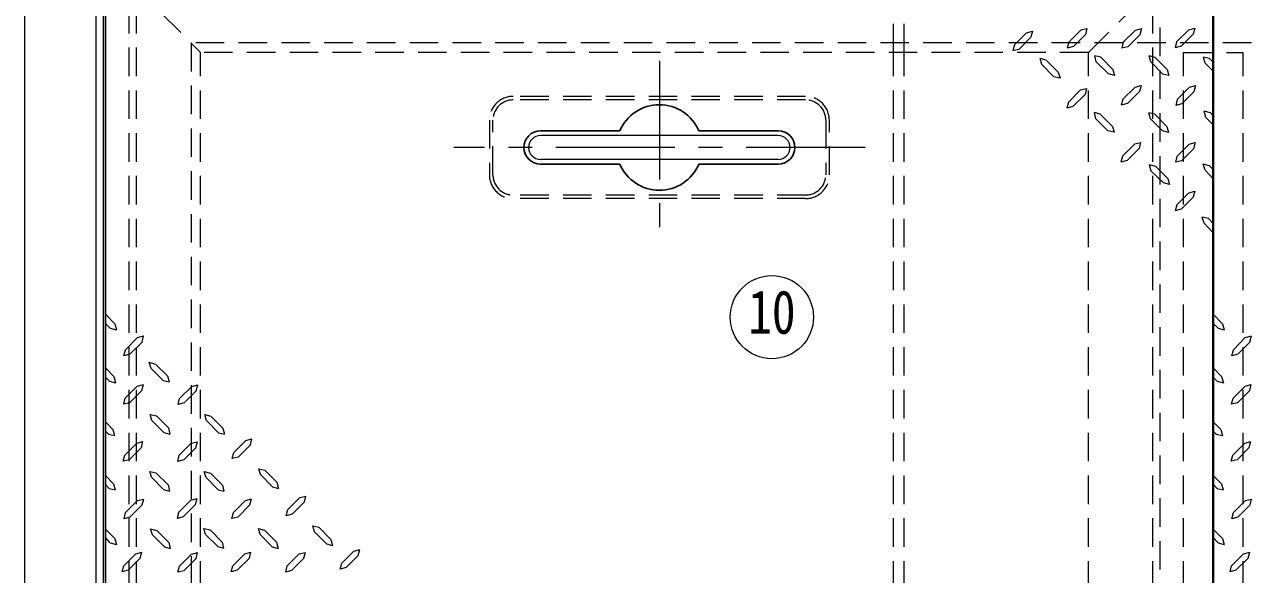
# Model space of a CAD drawing. Units: millimetres at full size, sheet at 1:10; details may follow other scales. Extents: x -2126 to 1924, y -1326 to 1484.
# Drawn here: x -1691 to -1174, y 979 to 1211 of the extents above; entities that cross this region are included whole.
import ezdxf
from ezdxf.enums import TextEntityAlignment as Align

# ---------------------------------------------------------------- set-up
doc = ezdxf.new("R2010")
doc.units = ezdxf.units.MM
doc.header["$LTSCALE"] = 10
doc.linetypes.add('CHAIN1', pattern=[8, 5, -1, 1, -1])
doc.linetypes.add('DASHED1', pattern=[1.8, 1.2, -0.6])
doc.layers.add('0-0_ﾚｲﾔ1', color=4, linetype='Continuous', lineweight=9)
doc.styles.add('ＭＳ ゴシック', font='')
doc.styles.get('ＭＳ ゴシック').set_extended_font_data('MS Gothic')

msp = doc.modelspace()

# ---------------------------------------------------------------- linework, layer by layer
at = {"layer": '0-0_ﾚｲﾔ1', "color": 7, "lineweight": 18}
for p, q in [((-1661.22, 1243.05), (-1661.22, 973.05)), ((-1658.22, 1240.05), (-1658.22, 973.05)), ((-1374.22, 1164.05), (-1474.22, 1164.05)), ((-1374.22, 1154.05), (-1474.22, 1154.05))]:
    msp.add_line(p, q, dxfattribs=at)
at = {"layer": '0-0_ﾚｲﾔ1', "color": 5, "lineweight": 25}
for p, q in [((-1657.22, 973.05), (-1657.22, 1239.05)), ((-1440.8, 1166.05), (-1474.22, 1166.05)), ((-1374.22, 1166.05), (-1407.63, 1166.05)), ((-1440.8, 1152.05), (-1474.22, 1152.05)), ((-1374.22, 1152.05), (-1407.63, 1152.05))]:
    msp.add_line(p, q, dxfattribs=at)
at = {"layer": '0-0_ﾚｲﾔ1', "color": 1, "lineweight": 40}
msp.add_line((-1191.22, 973.05), (-1191.22, 1239.05), dxfattribs=at)
at = {"layer": '0-0_ﾚｲﾔ1', "color": 7, "linetype": 'DASHED1', "lineweight": 18}
for p, q in [((-1647.22, 973.05), (-1647.22, 1227.45)), ((-1646.75, 1228.58), (-1617.22, 1199.05)), ((-1243.72, 1199.05), (-1214.18, 1228.58)), ((-1213.72, 1227.45), (-1213.72, 973.05)), ((-1243.72, 1199.05), (-1617.22, 1199.05)), ((-1617.22, 973.05), (-1617.22, 1199.05)), ((-1325.72, 973.05), (-1325.72, 1199.05)), ((-1321.22, 973.05), (-1321.22, 1199.05)), ((-1243.72, 973.05), (-1243.72, 1199.05)), ((-1203.72, 1199.05), (-1178.72, 1199.05)), ((-1203.72, 973.05), (-1203.72, 1199.05)), ((-1178.72, 973.05), (-1178.72, 1199.05)), ((-1362.72, 1180.55), (-1485.72, 1180.55)), ((-1362.72, 1179.05), (-1485.72, 1179.05)), ((-1495.72, 1170.55), (-1495.72, 1147.55)), ((-1494.22, 1147.55), (-1494.22, 1170.55)), ((-1354.22, 1170.55), (-1354.22, 1147.55)), ((-1352.72, 1147.55), (-1352.72, 1170.55)), ((-1362.72, 1139.05), (-1485.72, 1139.05)), ((-1362.72, 1137.55), (-1485.72, 1137.55))]:
    msp.add_line(p, q, dxfattribs=at)
at = {"layer": '0-0_ﾚｲﾔ1', "linetype": 'DASHED1'}
for p, q in [((-1644.22, 973.05), (-1644.22, 1226.05)), ((-1325.72, 1199.05), (-1325.72, 1226.05)), ((-1321.22, 1199.05), (-1321.22, 1226.05)), ((-1216.72, 973.05), (-1216.72, 1226.05)), ((-761.22, 1203.05), (-1621.22, 1203.05)), ((-1621.22, 1203.05), (-1621.22, 973.05))]:
    msp.add_line(p, q, dxfattribs=at)
at = {"layer": '0-0_ﾚｲﾔ1'}
for p, q in [((-1691.22, 1223.05), (-1691.22, 973.05)), ((-1272.98, 1200.31), (-1267.92, 1205.38)), ((-1250.08, 1201.52), (-1245.01, 1206.58)), ((-1227.18, 1201.44), (-1222.11, 1206.5)), ((-1204.76, 1201.6), (-1199.69, 1206.66)), ((-1274.91, 1202.16), (-1275.55, 1199.67)), ((-1272.98, 1200.31), (-1275.55, 1199.67)), ((-1252.01, 1203.37), (-1252.65, 1200.88)), ((-1250.08, 1201.52), (-1252.65, 1200.88)), ((-1229.1, 1203.29), (-1229.75, 1200.8)), ((-1227.18, 1201.44), (-1229.75, 1200.8)), ((-1206.68, 1203.45), (-1207.33, 1200.96)), ((-1204.76, 1201.6), (-1207.33, 1200.96)), ((-1263.34, 1193.89), (-1263.98, 1196.46)), ((-1261.49, 1195.81), (-1263.98, 1196.46)), ((-1261.49, 1195.81), (-1256.43, 1190.67)), ((-1240.43, 1195.09), (-1241.08, 1197.66)), ((-1238.59, 1197.02), (-1241.08, 1197.66)), ((-1240.43, 1195.09), (-1235.37, 1190.03)), ((-1238.59, 1197.02), (-1233.52, 1191.88)), ((-1217.53, 1195.01), (-1218.18, 1197.58)), ((-1215.68, 1196.94), (-1218.18, 1197.58)), ((-1217.53, 1195.01), (-1212.47, 1189.95)), ((-1215.68, 1196.94), (-1210.62, 1191.8)), ((-1192.78, 1196.46), (-1195.35, 1197.1)), ((-1194.63, 1194.53), (-1195.35, 1197.1)), ((-1192.78, 1196.46), (-1191.22, 1194.89)), ((-1263.34, 1193.89), (-1258.27, 1188.82)), ((-1256.43, 1190.67), (-1255.7, 1188.18)), ((-1232.8, 1189.39), (-1235.37, 1190.03)), ((-1233.52, 1191.88), (-1232.8, 1189.39)), ((-1209.9, 1189.3), (-1212.47, 1189.95)), ((-1210.62, 1191.8), (-1209.9, 1189.3)), ((-1194.63, 1194.53), (-1191.22, 1191.11)), ((-1255.7, 1188.18), (-1258.27, 1188.82)), ((-1250.24, 1176.29), (-1245.18, 1181.35)), ((-1227.34, 1177.49), (-1222.27, 1182.55)), ((-1204.43, 1177.41), (-1199.37, 1182.47)), ((-1252.17, 1178.14), (-1252.81, 1175.64)), ((-1250.24, 1176.29), (-1252.81, 1175.64)), ((-1229.26, 1179.34), (-1229.91, 1176.85)), ((-1227.34, 1177.49), (-1229.91, 1176.85)), ((-1206.36, 1179.26), (-1207.01, 1176.77)), ((-1204.43, 1177.41), (-1207.01, 1176.77)), ((-1192.46, 1173.64), (-1195.03, 1174.28)), ((-1194.39, 1171.71), (-1195.03, 1174.28)), ((-1240.6, 1171.14), (-1241.24, 1173.72)), ((-1238.75, 1173.07), (-1241.24, 1173.72)), ((-1240.6, 1171.14), (-1235.53, 1166.08)), ((-1238.75, 1173.07), (-1233.68, 1167.93)), ((-1217.69, 1171.06), (-1218.34, 1173.64)), ((-1215.85, 1172.99), (-1218.34, 1173.64)), ((-1217.69, 1171.06), (-1212.63, 1166)), ((-1215.85, 1172.99), (-1210.78, 1167.85)), ((-1194.39, 1171.71), (-1191.22, 1168.53)), ((-1192.46, 1173.64), (-1191.22, 1172.39)), ((-1232.96, 1165.44), (-1235.53, 1166.08)), ((-1233.68, 1167.93), (-1232.96, 1165.44)), ((-1210.06, 1165.36), (-1212.63, 1166)), ((-1210.78, 1167.85), (-1210.06, 1165.36)), ((-1229.43, 1155.39), (-1230.07, 1152.9)), ((-1227.5, 1153.55), (-1230.07, 1152.9)), ((-1227.5, 1153.55), (-1222.43, 1158.61)), ((-1206.52, 1155.31), (-1207.17, 1152.82)), ((-1204.6, 1153.47), (-1199.53, 1158.53)), ((-1215.44, 1151.05), (-1218.01, 1151.7)), ((-1217.29, 1149.13), (-1218.01, 1151.7)), ((-1217.29, 1149.13), (-1212.23, 1144.14)), ((-1215.44, 1151.05), (-1210.38, 1145.99)), ((-1204.6, 1153.47), (-1207.17, 1152.82)), ((-1192.86, 1151.38), (-1195.43, 1152.02)), ((-1194.71, 1149.45), (-1195.43, 1152.02)), ((-1194.71, 1149.45), (-1191.22, 1145.81)), ((-1192.86, 1151.38), (-1191.22, 1149.73)), ((-1209.66, 1143.42), (-1212.23, 1144.14)), ((-1210.38, 1145.99), (-1209.66, 1143.42)), ((-1206.6, 1134.9), (-1201.54, 1139.97)), ((-1204.68, 1133.05), (-1199.69, 1138.12)), ((-1206.6, 1134.9), (-1207.25, 1132.33)), ((-1204.68, 1133.05), (-1207.25, 1132.33)), ((-1193.26, 1129.12), (-1195.84, 1129.76)), ((-1195.11, 1127.19), (-1195.84, 1129.76)), ((-1193.26, 1129.12), (-1191.22, 1127.07)), ((-1195.11, 1127.19), (-1191.22, 1123.14)), ((-1653.32, 1084.9), (-1657.22, 1088.96)), ((-1187.32, 1084.9), (-1191.22, 1088.96)), ((-1655.17, 1082.97), (-1657.22, 1085.02)), ((-1655.17, 1082.97), (-1652.6, 1082.33)), ((-1653.32, 1084.9), (-1652.6, 1082.33)), ((-1189.17, 1082.97), (-1191.22, 1085.02)), ((-1189.17, 1082.97), (-1186.6, 1082.33)), ((-1187.32, 1084.9), (-1186.6, 1082.33)), ((-1643.76, 1079.04), (-1648.74, 1073.97)), ((-1641.83, 1077.19), (-1646.89, 1072.13)), ((-1643.76, 1079.04), (-1641.18, 1079.76)), ((-1641.83, 1077.19), (-1641.18, 1079.76)), ((-1177.76, 1079.04), (-1182.74, 1073.97)), ((-1175.83, 1077.19), (-1180.89, 1072.13)), ((-1177.76, 1079.04), (-1175.18, 1079.76)), ((-1175.83, 1077.19), (-1175.18, 1079.76)), ((-1653.72, 1062.64), (-1657.22, 1066.28)), ((-1638.77, 1068.67), (-1636.2, 1067.95)), ((-1638.05, 1066.1), (-1638.77, 1068.67)), ((-1632.99, 1061.04), (-1638.05, 1066.1)), ((-1631.14, 1062.97), (-1636.2, 1067.95)), ((-1187.72, 1062.64), (-1191.22, 1066.28)), ((-1655.57, 1060.72), (-1657.22, 1062.36)), ((-1655.57, 1060.72), (-1653, 1060.07)), ((-1653.72, 1062.64), (-1653, 1060.07)), ((-1632.99, 1061.04), (-1630.42, 1060.39)), ((-1631.14, 1062.97), (-1630.42, 1060.39)), ((-1189.57, 1060.72), (-1191.22, 1062.36)), ((-1189.57, 1060.72), (-1187, 1060.07)), ((-1187.72, 1062.64), (-1187, 1060.07)), ((-1643.84, 1058.63), (-1648.9, 1053.56)), ((-1643.84, 1058.63), (-1641.26, 1059.27)), ((-1641.91, 1056.78), (-1641.26, 1059.27)), ((-1620.93, 1058.55), (-1626, 1053.48)), ((-1620.93, 1058.55), (-1618.36, 1059.19)), ((-1619.01, 1056.7), (-1618.36, 1059.19)), ((-1177.84, 1058.63), (-1182.9, 1053.56)), ((-1177.84, 1058.63), (-1175.26, 1059.27)), ((-1175.91, 1056.78), (-1175.26, 1059.27)), ((-1638.37, 1046.73), (-1635.8, 1046.09)), ((-1637.65, 1044.24), (-1638.37, 1046.73)), ((-1630.74, 1041.03), (-1635.8, 1046.09)), ((-1615.47, 1046.65), (-1612.9, 1046.01)), ((-1614.75, 1044.16), (-1615.47, 1046.65)), ((-1607.84, 1040.95), (-1612.9, 1046.01)), ((-1654.04, 1040.39), (-1657.22, 1043.56)), ((-1654.04, 1040.39), (-1653.4, 1037.81)), ((-1632.59, 1039.1), (-1637.65, 1044.24)), ((-1630.74, 1041.03), (-1630.1, 1038.46)), ((-1609.68, 1039.02), (-1614.75, 1044.16)), ((-1607.84, 1040.95), (-1607.19, 1038.38)), ((-1188.04, 1040.39), (-1191.22, 1043.56)), ((-1188.04, 1040.39), (-1187.4, 1037.81)), ((-1655.97, 1038.46), (-1657.22, 1039.7)), ((-1655.97, 1038.46), (-1653.4, 1037.81)), ((-1644, 1034.68), (-1649.06, 1029.62)), ((-1644, 1034.68), (-1641.43, 1035.32)), ((-1642.07, 1032.83), (-1641.43, 1035.32)), ((-1632.59, 1039.1), (-1630.1, 1038.46)), ((-1621.1, 1034.6), (-1626.16, 1029.54)), ((-1621.1, 1034.6), (-1618.52, 1035.24)), ((-1619.17, 1032.75), (-1618.52, 1035.24)), ((-1609.68, 1039.02), (-1607.19, 1038.38)), ((-1598.19, 1035.8), (-1603.26, 1030.74)), ((-1598.19, 1035.8), (-1595.62, 1036.45)), ((-1596.26, 1033.96), (-1595.62, 1036.45)), ((-1189.97, 1038.46), (-1191.22, 1039.7)), ((-1189.97, 1038.46), (-1187.4, 1037.81)), ((-1178, 1034.68), (-1183.06, 1029.62)), ((-1178, 1034.68), (-1175.43, 1035.32)), ((-1176.07, 1032.83), (-1175.43, 1035.32)), ((-1653.8, 1017.56), (-1657.22, 1020.98)), ((-1638.53, 1022.79), (-1635.96, 1022.14)), ((-1637.81, 1020.3), (-1638.53, 1022.79)), ((-1632.75, 1015.15), (-1637.81, 1020.3)), ((-1630.9, 1017.08), (-1635.96, 1022.14)), ((-1615.63, 1022.71), (-1613.06, 1022.06)), ((-1614.91, 1020.22), (-1615.63, 1022.71)), ((-1609.85, 1015.07), (-1614.91, 1020.22)), ((-1608, 1017), (-1613.06, 1022.06)), ((-1592.73, 1023.91), (-1590.16, 1023.27)), ((-1592.01, 1021.42), (-1592.73, 1023.91)), ((-1586.94, 1016.28), (-1592.01, 1021.42)), ((-1585.1, 1018.21), (-1590.16, 1023.27)), ((-1187.8, 1017.56), (-1191.22, 1020.98)), ((-1655.65, 1015.64), (-1657.22, 1017.2)), ((-1655.65, 1015.64), (-1653.08, 1014.99)), ((-1653.8, 1017.56), (-1653.08, 1014.99)), ((-1632.75, 1015.15), (-1630.26, 1014.51)), ((-1630.9, 1017.08), (-1630.26, 1014.51)), ((-1609.85, 1015.07), (-1607.35, 1014.43)), ((-1608, 1017), (-1607.35, 1014.43)), ((-1586.94, 1016.28), (-1584.45, 1015.64)), ((-1585.1, 1018.21), (-1584.45, 1015.64)), ((-1189.65, 1015.64), (-1191.22, 1017.2)), ((-1189.65, 1015.64), (-1187.08, 1014.99)), ((-1187.8, 1017.56), (-1187.08, 1014.99)), ((-1643.68, 1010.49), (-1648.74, 1005.43)), ((-1643.68, 1010.49), (-1641.1, 1011.14)), ((-1641.75, 1008.64), (-1641.1, 1011.14)), ((-1621.26, 1010.65), (-1626.32, 1005.59)), ((-1621.26, 1010.65), (-1618.68, 1011.3)), ((-1619.33, 1008.8), (-1618.68, 1011.3)), ((-1598.35, 1010.57), (-1603.42, 1005.51)), ((-1598.35, 1010.57), (-1595.78, 1011.22)), ((-1596.43, 1008.72), (-1595.78, 1011.22)), ((-1575.45, 1011.78), (-1580.51, 1006.72)), ((-1575.45, 1011.78), (-1572.88, 1012.42)), ((-1573.52, 1009.93), (-1572.88, 1012.42)), ((-1177.68, 1010.49), (-1182.74, 1005.43)), ((-1177.68, 1010.49), (-1175.1, 1011.14)), ((-1175.75, 1008.64), (-1175.1, 1011.14)), ((-1653.32, 994.58), (-1657.22, 998.48)), ((-1638.21, 998.6), (-1635.64, 997.96)), ((-1637.49, 996.11), (-1638.21, 998.6)), ((-1615.79, 998.76), (-1613.22, 998.12)), ((-1615.07, 996.27), (-1615.79, 998.76)), ((-1592.89, 998.68), (-1590.32, 998.04)), ((-1592.17, 996.19), (-1592.89, 998.68)), ((-1569.99, 999.89), (-1567.42, 999.24)), ((-1569.26, 997.39), (-1569.99, 999.89)), ((-1562.35, 994.18), (-1567.42, 999.24)), ((-1187.32, 994.58), (-1191.22, 998.48)), ((-1655.17, 992.65), (-1657.22, 994.99)), ((-1653.32, 994.58), (-1652.6, 992.01)), ((-1632.43, 990.97), (-1637.49, 996.11)), ((-1630.58, 992.89), (-1635.64, 997.96)), ((-1610.01, 991.13), (-1615.07, 996.27)), ((-1608.16, 993.05), (-1613.22, 998.12)), ((-1587.1, 991.05), (-1592.17, 996.19)), ((-1585.26, 992.97), (-1590.32, 998.04)), ((-1564.2, 992.25), (-1569.26, 997.39)), ((-1562.35, 994.18), (-1561.71, 991.61)), ((-1189.17, 992.65), (-1191.22, 994.99)), ((-1187.32, 994.58), (-1186.6, 992.01)), ((-1655.17, 992.65), (-1652.6, 992.01)), ((-1644.48, 988.15), (-1649.54, 983.09)), ((-1644.48, 988.15), (-1641.91, 988.8)), ((-1642.55, 986.3), (-1641.91, 988.8)), ((-1632.43, 990.97), (-1629.93, 990.32)), ((-1630.58, 992.89), (-1629.93, 990.32)), ((-1621.01, 987.99), (-1618.44, 988.64)), ((-1619.09, 986.14), (-1618.44, 988.64)), ((-1610.01, 991.13), (-1607.51, 990.48)), ((-1608.16, 993.05), (-1607.51, 990.48)), ((-1598.6, 988.15), (-1603.66, 983.09)), ((-1598.6, 988.15), (-1596.02, 988.8)), ((-1596.67, 986.3), (-1596.02, 988.8)), ((-1587.1, 991.05), (-1584.61, 990.4)), ((-1585.26, 992.97), (-1584.61, 990.4)), ((-1575.69, 988.07), (-1580.76, 983.01)), ((-1575.69, 988.07), (-1573.12, 988.72)), ((-1573.76, 986.22), (-1573.12, 988.72)), ((-1564.2, 992.25), (-1561.71, 991.61)), ((-1552.79, 989.28), (-1557.85, 984.22)), ((-1552.79, 989.28), (-1550.22, 989.92)), ((-1550.86, 987.43), (-1550.22, 989.92)), ((-1189.17, 992.65), (-1186.6, 992.01)), ((-1178.48, 988.15), (-1183.54, 983.09)), ((-1178.48, 988.15), (-1175.91, 988.8)), ((-1176.55, 986.3), (-1175.91, 988.8)), ((-1621.01, 987.99), (-1626.08, 982.93))]:
    msp.add_line(p, q, dxfattribs=at)
at = {"layer": '0-0_ﾚｲﾔ1', "linetype": 'CHAIN1'}
for p, q in [((-1424.22, 1195.55), (-1424.22, 1122.55)), ((-1337.72, 1159.05), (-1510.72, 1159.05))]:
    msp.add_line(p, q, dxfattribs=at)
at = {"layer": '0-0_ﾚｲﾔ1'}
for points in [[(-1274.91, 1202.16), (-1269.76, 1207.3), (-1267.27, 1207.95), (-1267.92, 1205.38)], [(-1252.01, 1203.37), (-1246.86, 1208.51), (-1244.37, 1209.15), (-1245.01, 1206.58)], [(-1229.1, 1203.29), (-1223.96, 1208.43), (-1221.47, 1209.07), (-1222.11, 1206.5)], [(-1206.68, 1203.45), (-1201.54, 1208.59), (-1199.05, 1209.23), (-1199.69, 1206.66)], [(-1229.26, 1179.34), (-1224.12, 1184.48), (-1221.63, 1185.13), (-1222.27, 1182.55)], [(-1206.36, 1179.26), (-1201.22, 1184.4), (-1198.73, 1185.05), (-1199.37, 1182.47)], [(-1252.17, 1178.14), (-1247.02, 1183.28), (-1244.53, 1183.92), (-1245.18, 1181.35)], [(-1229.43, 1155.39), (-1224.28, 1160.54), (-1221.79, 1161.18), (-1222.43, 1158.61)], [(-1206.52, 1155.31), (-1201.38, 1160.46), (-1198.89, 1161.1), (-1199.53, 1158.53)], [(-1201.54, 1139.97), (-1198.97, 1140.69), (-1199.69, 1138.12)], [(-1646.89, 1072.13), (-1649.46, 1071.4), (-1648.74, 1073.97)], [(-1180.89, 1072.13), (-1183.46, 1071.4), (-1182.74, 1073.97)], [(-1641.91, 1056.78), (-1647.05, 1051.64), (-1649.54, 1050.99), (-1648.9, 1053.56)], [(-1619.01, 1056.7), (-1624.15, 1051.55), (-1626.64, 1050.91), (-1626, 1053.48)], [(-1175.91, 1056.78), (-1181.05, 1051.64), (-1183.54, 1050.99), (-1182.9, 1053.56)], [(-1642.07, 1032.83), (-1647.21, 1027.69), (-1649.7, 1027.05), (-1649.06, 1029.62)], [(-1619.17, 1032.75), (-1624.31, 1027.61), (-1626.8, 1026.97), (-1626.16, 1029.54)], [(-1596.26, 1033.96), (-1601.41, 1028.81), (-1603.9, 1028.17), (-1603.26, 1030.74)], [(-1176.07, 1032.83), (-1181.21, 1027.69), (-1183.7, 1027.05), (-1183.06, 1029.62)], [(-1619.33, 1008.8), (-1624.47, 1003.66), (-1626.96, 1003.02), (-1626.32, 1005.59)], [(-1596.43, 1008.72), (-1601.57, 1003.58), (-1604.06, 1002.94), (-1603.42, 1005.51)], [(-1573.52, 1009.93), (-1578.67, 1004.79), (-1581.16, 1004.14), (-1580.51, 1006.72)], [(-1641.75, 1008.64), (-1646.89, 1003.5), (-1649.38, 1002.86), (-1648.74, 1005.43)], [(-1175.75, 1008.64), (-1180.89, 1003.5), (-1183.38, 1002.86), (-1182.74, 1005.43)], [(-1642.55, 986.3), (-1647.69, 981.16), (-1650.18, 980.52), (-1649.54, 983.09)], [(-1619.09, 986.14), (-1624.23, 981), (-1626.72, 980.36), (-1626.08, 982.93)], [(-1596.67, 986.3), (-1601.81, 981.16), (-1604.3, 980.52), (-1603.66, 983.09)], [(-1573.76, 986.22), (-1578.91, 981.08), (-1581.4, 980.44), (-1580.76, 983.01)], [(-1550.86, 987.43), (-1556.01, 982.29), (-1558.5, 981.64), (-1557.85, 984.22)], [(-1176.55, 986.3), (-1181.69, 981.16), (-1184.18, 980.52), (-1183.54, 983.09)]]:
    msp.add_lwpolyline(points, dxfattribs=at)
at = {"layer": '0-0_ﾚｲﾔ1', "color": 7, "lineweight": 18}
msp.add_circle((-1376.88, 1087.67), 17.5, dxfattribs=at)
at = {"layer": '0-0_ﾚｲﾔ1', "color": 7, "linetype": 'DASHED1', "lineweight": 18}
for centre, radius, start, end in [((-1485.72, 1170.55), 10, 90, 180), ((-1362.72, 1170.55), 10, 0, 90), ((-1485.72, 1170.55), 8.5, 90, 180), ((-1362.72, 1170.55), 8.5, 0, 90), ((-1485.72, 1147.55), 10, 180, 270), ((-1485.72, 1147.55), 8.5, 180, 270), ((-1362.72, 1147.55), 10, 270, 0), ((-1362.72, 1147.55), 8.5, 270, 0)]:
    msp.add_arc(centre, radius, start, end, dxfattribs=at)
at = {"layer": '0-0_ﾚｲﾔ1', "color": 5, "lineweight": 25}
for centre, radius, start, end in [((-1424.22, 1159.05), 18, 22.8854, 157.1146), ((-1474.22, 1159.05), 7, 90, 270), ((-1374.22, 1159.05), 7, 270, 90), ((-1424.22, 1159.05), 18, 202.8854, 337.1146)]:
    msp.add_arc(centre, radius, start, end, dxfattribs=at)
at = {"layer": '0-0_ﾚｲﾔ1', "color": 7, "lineweight": 18}
for centre, start, end in [((-1474.22, 1159.05), 90, 270), ((-1374.22, 1159.05), 270, 90)]:
    msp.add_arc(centre, 5, start, end, dxfattribs=at)

# ---------------------------------------------------------------- texts
at = {"layer": '0-0_ﾚｲﾔ1', "color": 7, "style": 'ＭＳ ゴシック', "width": 0.8}
msp.add_text('10', height=18.33, dxfattribs=at).set_placement((-1386.88, 1075.17), align=Align.BOTTOM_LEFT)

doc.saveas('drawing.dxf')
